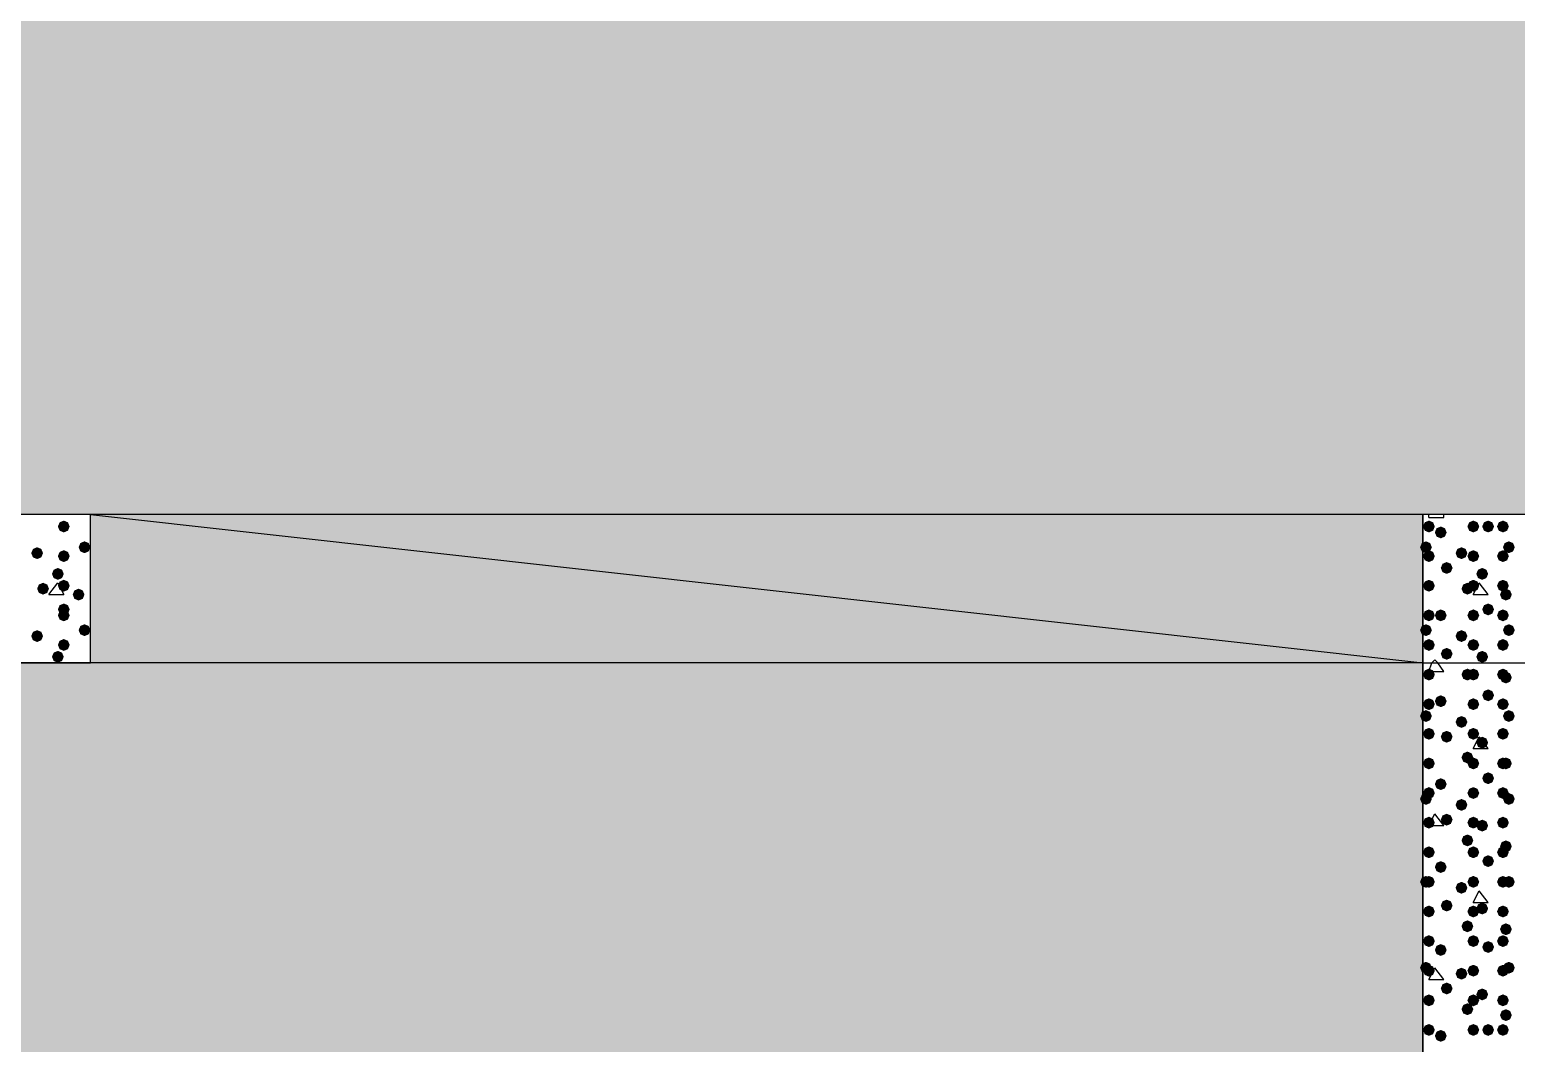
# Model space of a CAD drawing. Header units: millimetres. Extents: x 0 to 420, y 0 to 297.
# Drawn here: x 173.93 to 195.18, y 214.91 to 229.39 of the extents above; entities that cross this region are included whole.
import ezdxf

# ---------------------------------------------------------------- set-up
doc = ezdxf.new("R2010")
doc.units = ezdxf.units.MM
doc.layers.get('0').update_dxf_attribs({"linetype": 'CONTINUOUS'})

msp = doc.modelspace()

# ---------------------------------------------------------------- hatches: boundary and pattern name
at = {"true_color": 0x000008}
h = msp.add_hatch(color=0, dxfattribs=at)
h.paths.add_polyline_path([(378.544667, 241.511667), (32.469667, 241.511667), (378.544667, 222.461667)], flags=0)
h.paths.add_polyline_path([(32.469667, 241.511667), (378.544667, 222.461667), (32.469667, 222.461667)], flags=0)
at = {"true_color": 0x000007}
for points in [[(174.498, 222.292333), (174.473129, 222.232537), (174.413333, 222.207667), (174.353538, 222.232537), (174.328667, 222.292333), (174.353537, 222.352129), (174.413333, 222.377), (174.473129, 222.352129)], [(174.498, 222.292333), (174.473129, 222.232537), (174.413333, 222.207667), (174.353538, 222.232537), (174.328667, 222.292333), (174.353537, 222.352129), (174.413333, 222.377), (174.473129, 222.352129)], [(194.013667, 222.292333), (193.988796, 222.232537), (193.929, 222.207667), (193.869204, 222.232537), (193.844333, 222.292333), (193.869204, 222.352129), (193.929, 222.377), (193.988796, 222.352129)], [(194.183, 222.207667), (194.158129, 222.147871), (194.098333, 222.123), (194.038538, 222.147871), (194.013667, 222.207667), (194.038537, 222.267462), (194.098333, 222.292333), (194.158129, 222.267463)], [(194.648667, 222.292333), (194.623796, 222.232537), (194.564, 222.207667), (194.504204, 222.232537), (194.479333, 222.292333), (194.504204, 222.352129), (194.564, 222.377), (194.623796, 222.352129)], [(194.860333, 222.292333), (194.835462, 222.232537), (194.775667, 222.207667), (194.715871, 222.232537), (194.691, 222.292333), (194.715871, 222.352129), (194.775667, 222.377), (194.835462, 222.352129)], [(195.072, 222.292333), (195.047129, 222.232537), (194.987333, 222.207667), (194.927538, 222.232537), (194.902667, 222.292333), (194.927537, 222.352129), (194.987333, 222.377), (195.047129, 222.352129)], [(174.794333, 221.996), (174.769463, 221.936204), (174.709667, 221.911333), (174.649871, 221.936204), (174.625, 221.996), (174.649871, 222.055796), (174.709667, 222.080667), (174.769462, 222.055796)], [(193.971333, 221.996), (193.946463, 221.936204), (193.886667, 221.911333), (193.826871, 221.936204), (193.802, 221.996), (193.826871, 222.055796), (193.886667, 222.080667), (193.946462, 222.055796)], [(195.156667, 221.996), (195.131796, 221.936204), (195.072, 221.911333), (195.012204, 221.936204), (194.987333, 221.996), (195.012204, 222.055796), (195.072, 222.080667), (195.131796, 222.055796)], [(174.117, 221.911333), (174.092129, 221.851537), (174.032333, 221.826667), (173.972537, 221.851537), (173.947667, 221.911333), (173.972537, 221.971129), (174.032333, 221.996), (174.092129, 221.971129)], [(174.498, 221.869), (174.473129, 221.809204), (174.413333, 221.784333), (174.353538, 221.809204), (174.328667, 221.869), (174.353537, 221.928796), (174.413333, 221.953667), (174.473129, 221.928796)], [(194.013667, 221.869), (193.988796, 221.809204), (193.929, 221.784333), (193.869204, 221.809204), (193.844333, 221.869), (193.869204, 221.928796), (193.929, 221.953667), (193.988796, 221.928796)], [(194.479333, 221.911333), (194.454463, 221.851537), (194.394667, 221.826667), (194.334871, 221.851537), (194.31, 221.911333), (194.334871, 221.971129), (194.394667, 221.996), (194.454462, 221.971129)], [(194.648667, 221.869), (194.623796, 221.809204), (194.564, 221.784333), (194.504204, 221.809204), (194.479333, 221.869), (194.504204, 221.928796), (194.564, 221.953667), (194.623796, 221.928796)], [(195.072, 221.869), (195.047129, 221.809204), (194.987333, 221.784333), (194.927538, 221.809204), (194.902667, 221.869), (194.927537, 221.928796), (194.987333, 221.953667), (195.047129, 221.928796)], [(174.413333, 221.615), (174.388463, 221.555204), (174.328667, 221.530333), (174.268871, 221.555204), (174.244, 221.615), (174.268871, 221.674796), (174.328667, 221.699667), (174.388462, 221.674796)], [(194.267667, 221.699667), (194.242796, 221.639871), (194.183, 221.615), (194.123204, 221.639871), (194.098333, 221.699667), (194.123204, 221.759462), (194.183, 221.784333), (194.242796, 221.759463)], [(194.775667, 221.615), (194.750796, 221.555204), (194.691, 221.530333), (194.631204, 221.555204), (194.606333, 221.615), (194.631204, 221.674796), (194.691, 221.699667), (194.750796, 221.674796)], [(174.201667, 221.403333), (174.176796, 221.343537), (174.117, 221.318667), (174.057204, 221.343537), (174.032333, 221.403333), (174.057204, 221.463129), (174.117, 221.488), (174.176796, 221.463129)], [(174.498, 221.445667), (174.473129, 221.385871), (174.413333, 221.361), (174.353538, 221.385871), (174.328667, 221.445667), (174.353537, 221.505462), (174.413333, 221.530333), (174.473129, 221.505463)], [(194.013667, 221.445667), (193.988796, 221.385871), (193.929, 221.361), (193.869204, 221.385871), (193.844333, 221.445667), (193.869204, 221.505462), (193.929, 221.530333), (193.988796, 221.505463)], [(194.564, 221.403333), (194.539129, 221.343537), (194.479333, 221.318667), (194.419537, 221.343537), (194.394667, 221.403333), (194.419537, 221.463129), (194.479333, 221.488), (194.539129, 221.463129)], [(194.648667, 221.445667), (194.623796, 221.385871), (194.564, 221.361), (194.504204, 221.385871), (194.479333, 221.445667), (194.504204, 221.505462), (194.564, 221.530333), (194.623796, 221.505463)], [(195.072, 221.445667), (195.047129, 221.385871), (194.987333, 221.361), (194.927538, 221.385871), (194.902667, 221.445667), (194.927537, 221.505462), (194.987333, 221.530333), (195.047129, 221.505463)], [(174.709667, 221.318667), (174.684796, 221.258871), (174.625, 221.234), (174.565204, 221.258871), (174.540333, 221.318667), (174.565204, 221.378462), (174.625, 221.403333), (174.684796, 221.378463)], [(195.114333, 221.318667), (195.089463, 221.258871), (195.029667, 221.234), (194.969871, 221.258871), (194.945, 221.318667), (194.969871, 221.378462), (195.029667, 221.403333), (195.089462, 221.378463)], [(174.498, 221.107), (174.473129, 221.047204), (174.413333, 221.022333), (174.353538, 221.047204), (174.328667, 221.107), (174.353537, 221.166796), (174.413333, 221.191667), (174.473129, 221.166796)], [(174.498, 221.022333), (174.473129, 220.962537), (174.413333, 220.937667), (174.353538, 220.962537), (174.328667, 221.022333), (174.353537, 221.082129), (174.413333, 221.107), (174.473129, 221.082129)], [(194.013667, 221.022333), (193.988796, 220.962537), (193.929, 220.937667), (193.869204, 220.962537), (193.844333, 221.022333), (193.869204, 221.082129), (193.929, 221.107), (193.988796, 221.082129)], [(194.183, 221.022333), (194.158129, 220.962537), (194.098333, 220.937667), (194.038538, 220.962537), (194.013667, 221.022333), (194.038537, 221.082129), (194.098333, 221.107), (194.158129, 221.082129)], [(194.648667, 221.022333), (194.623796, 220.962537), (194.564, 220.937667), (194.504204, 220.962537), (194.479333, 221.022333), (194.504204, 221.082129), (194.564, 221.107), (194.623796, 221.082129)], [(194.860333, 221.107), (194.835462, 221.047204), (194.775667, 221.022333), (194.715871, 221.047204), (194.691, 221.107), (194.715871, 221.166796), (194.775667, 221.191667), (194.835462, 221.166796)], [(195.072, 221.022333), (195.047129, 220.962537), (194.987333, 220.937667), (194.927538, 220.962537), (194.902667, 221.022333), (194.927537, 221.082129), (194.987333, 221.107), (195.047129, 221.082129)], [(174.117, 220.726), (174.092129, 220.666204), (174.032333, 220.641333), (173.972537, 220.666204), (173.947667, 220.726), (173.972537, 220.785796), (174.032333, 220.810667), (174.092129, 220.785796)], [(174.794333, 220.810667), (174.769463, 220.750871), (174.709667, 220.726), (174.649871, 220.750871), (174.625, 220.810667), (174.649871, 220.870462), (174.709667, 220.895333), (174.769462, 220.870463)], [(193.971333, 220.810667), (193.946463, 220.750871), (193.886667, 220.726), (193.826871, 220.750871), (193.802, 220.810667), (193.826871, 220.870462), (193.886667, 220.895333), (193.946462, 220.870463)], [(194.479333, 220.726), (194.454463, 220.666204), (194.394667, 220.641333), (194.334871, 220.666204), (194.31, 220.726), (194.334871, 220.785796), (194.394667, 220.810667), (194.454462, 220.785796)], [(195.156667, 220.810667), (195.131796, 220.750871), (195.072, 220.726), (195.012204, 220.750871), (194.987333, 220.810667), (195.012204, 220.870462), (195.072, 220.895333), (195.131796, 220.870463)], [(174.498, 220.599), (174.473129, 220.539204), (174.413333, 220.514333), (174.353538, 220.539204), (174.328667, 220.599), (174.353537, 220.658796), (174.413333, 220.683667), (174.473129, 220.658796)], [(194.013667, 220.599), (193.988796, 220.539204), (193.929, 220.514333), (193.869204, 220.539204), (193.844333, 220.599), (193.869204, 220.658796), (193.929, 220.683667), (193.988796, 220.658796)], [(194.648667, 220.599), (194.623796, 220.539204), (194.564, 220.514333), (194.504204, 220.539204), (194.479333, 220.599), (194.504204, 220.658796), (194.564, 220.683667), (194.623796, 220.658796)], [(195.072, 220.599), (195.047129, 220.539204), (194.987333, 220.514333), (194.927538, 220.539204), (194.902667, 220.599), (194.927537, 220.658796), (194.987333, 220.683667), (195.047129, 220.658796)], [(174.413333, 220.429667), (174.388463, 220.369871), (174.328667, 220.345), (174.268871, 220.369871), (174.244, 220.429667), (174.268871, 220.489462), (174.328667, 220.514333), (174.388462, 220.489463)], [(194.267667, 220.472), (194.242796, 220.412204), (194.183, 220.387333), (194.123204, 220.412204), (194.098333, 220.472), (194.123204, 220.531796), (194.183, 220.556667), (194.242796, 220.531796)], [(194.775667, 220.429667), (194.750796, 220.369871), (194.691, 220.345), (194.631204, 220.369871), (194.606333, 220.429667), (194.631204, 220.489462), (194.691, 220.514333), (194.750796, 220.489463)]]:
    msp.add_hatch(color=0, dxfattribs=at).paths.add_polyline_path(points, flags=0)
at = {"true_color": 0x000008}
h = msp.add_hatch(color=0, dxfattribs=at)
h.paths.add_polyline_path([(193.844333, 222.461667), (174.794333, 222.461667), (193.844333, 220.345)], flags=0)
h.paths.add_polyline_path([(174.794333, 222.461667), (193.844333, 220.345), (174.794333, 220.345)], flags=0)
h = msp.add_hatch(color=0, dxfattribs=at)
h.paths.add_polyline_path([(193.844333, 220.345), (32.469667, 220.345), (193.844333, 201.252667)], flags=0)
h.paths.add_polyline_path([(32.469667, 220.345), (193.844333, 201.252667), (32.469667, 201.252667)], flags=0)
for points in [[(194.013667, 220.175667), (193.988796, 220.115871), (193.929, 220.091), (193.869204, 220.115871), (193.844333, 220.175667), (193.869204, 220.235462), (193.929, 220.260333), (193.988796, 220.235463)], [(194.564, 220.175667), (194.539129, 220.115871), (194.479333, 220.091), (194.419537, 220.115871), (194.394667, 220.175667), (194.419537, 220.235462), (194.479333, 220.260333), (194.539129, 220.235463)], [(194.648667, 220.175667), (194.623796, 220.115871), (194.564, 220.091), (194.504204, 220.115871), (194.479333, 220.175667), (194.504204, 220.235462), (194.564, 220.260333), (194.623796, 220.235463)], [(195.072, 220.175667), (195.047129, 220.115871), (194.987333, 220.091), (194.927538, 220.115871), (194.902667, 220.175667), (194.927537, 220.235462), (194.987333, 220.260333), (195.047129, 220.235463)], [(195.114333, 220.133333), (195.089463, 220.073537), (195.029667, 220.048667), (194.969871, 220.073537), (194.945, 220.133333), (194.969871, 220.193129), (195.029667, 220.218), (195.089462, 220.193129)], [(194.860333, 219.879333), (194.835462, 219.819538), (194.775667, 219.794667), (194.715871, 219.819538), (194.691, 219.879333), (194.715871, 219.939129), (194.775667, 219.964), (194.835462, 219.939129)], [(194.013667, 219.752333), (193.988796, 219.692537), (193.929, 219.667667), (193.869204, 219.692537), (193.844333, 219.752333), (193.869204, 219.812129), (193.929, 219.837), (193.988796, 219.812129)], [(194.183, 219.794667), (194.158129, 219.734871), (194.098333, 219.71), (194.038538, 219.734871), (194.013667, 219.794667), (194.038537, 219.854462), (194.098333, 219.879333), (194.158129, 219.854463)], [(194.648667, 219.752333), (194.623796, 219.692537), (194.564, 219.667667), (194.504204, 219.692537), (194.479333, 219.752333), (194.504204, 219.812129), (194.564, 219.837), (194.623796, 219.812129)], [(195.072, 219.752333), (195.047129, 219.692537), (194.987333, 219.667667), (194.927538, 219.692537), (194.902667, 219.752333), (194.927537, 219.812129), (194.987333, 219.837), (195.047129, 219.812129)], [(193.971333, 219.583), (193.946463, 219.523204), (193.886667, 219.498333), (193.826871, 219.523204), (193.802, 219.583), (193.826871, 219.642796), (193.886667, 219.667667), (193.946462, 219.642796)], [(194.479333, 219.498333), (194.454463, 219.438538), (194.394667, 219.413667), (194.334871, 219.438538), (194.31, 219.498333), (194.334871, 219.558129), (194.394667, 219.583), (194.454462, 219.558129)], [(195.156667, 219.583), (195.131796, 219.523204), (195.072, 219.498333), (195.012204, 219.523204), (194.987333, 219.583), (195.012204, 219.642796), (195.072, 219.667667), (195.131796, 219.642796)], [(194.013667, 219.329), (193.988796, 219.269204), (193.929, 219.244333), (193.869204, 219.269204), (193.844333, 219.329), (193.869204, 219.388796), (193.929, 219.413667), (193.988796, 219.388796)], [(194.267667, 219.286667), (194.242796, 219.226871), (194.183, 219.202), (194.123204, 219.226871), (194.098333, 219.286667), (194.123204, 219.346462), (194.183, 219.371333), (194.242796, 219.346463)], [(194.648667, 219.329), (194.623796, 219.269204), (194.564, 219.244333), (194.504204, 219.269204), (194.479333, 219.329), (194.504204, 219.388796), (194.564, 219.413667), (194.623796, 219.388796)], [(195.072, 219.329), (195.047129, 219.269204), (194.987333, 219.244333), (194.927538, 219.269204), (194.902667, 219.329), (194.927537, 219.388796), (194.987333, 219.413667), (195.047129, 219.388796)], [(194.775667, 219.202), (194.750796, 219.142204), (194.691, 219.117333), (194.631204, 219.142204), (194.606333, 219.202), (194.631204, 219.261796), (194.691, 219.286667), (194.750796, 219.261796)], [(194.013667, 218.905667), (193.988796, 218.845871), (193.929, 218.821), (193.869204, 218.845871), (193.844333, 218.905667), (193.869204, 218.965462), (193.929, 218.990333), (193.988796, 218.965463)], [(194.564, 218.990333), (194.539129, 218.930537), (194.479333, 218.905667), (194.419537, 218.930537), (194.394667, 218.990333), (194.419537, 219.050129), (194.479333, 219.075), (194.539129, 219.050129)], [(194.648667, 218.905667), (194.623796, 218.845871), (194.564, 218.821), (194.504204, 218.845871), (194.479333, 218.905667), (194.504204, 218.965462), (194.564, 218.990333), (194.623796, 218.965463)], [(195.072, 218.905667), (195.047129, 218.845871), (194.987333, 218.821), (194.927538, 218.845871), (194.902667, 218.905667), (194.927537, 218.965462), (194.987333, 218.990333), (195.047129, 218.965463)], [(195.114333, 218.905667), (195.089463, 218.845871), (195.029667, 218.821), (194.969871, 218.845871), (194.945, 218.905667), (194.969871, 218.965462), (195.029667, 218.990333), (195.089462, 218.965463)], [(194.183, 218.609333), (194.158129, 218.549537), (194.098333, 218.524667), (194.038538, 218.549537), (194.013667, 218.609333), (194.038537, 218.669129), (194.098333, 218.694), (194.158129, 218.669129)], [(194.860333, 218.694), (194.835462, 218.634204), (194.775667, 218.609333), (194.715871, 218.634204), (194.691, 218.694), (194.715871, 218.753796), (194.775667, 218.778667), (194.835462, 218.753796)], [(193.971333, 218.397667), (193.946463, 218.337871), (193.886667, 218.313), (193.826871, 218.337871), (193.802, 218.397667), (193.826871, 218.457462), (193.886667, 218.482333), (193.946462, 218.457463)], [(194.013667, 218.482333), (193.988796, 218.422537), (193.929, 218.397667), (193.869204, 218.422537), (193.844333, 218.482333), (193.869204, 218.542129), (193.929, 218.567), (193.988796, 218.542129)], [(194.648667, 218.482333), (194.623796, 218.422537), (194.564, 218.397667), (194.504204, 218.422537), (194.479333, 218.482333), (194.504204, 218.542129), (194.564, 218.567), (194.623796, 218.542129)], [(195.072, 218.482333), (195.047129, 218.422537), (194.987333, 218.397667), (194.927538, 218.422537), (194.902667, 218.482333), (194.927537, 218.542129), (194.987333, 218.567), (195.047129, 218.542129)], [(195.156667, 218.397667), (195.131796, 218.337871), (195.072, 218.313), (195.012204, 218.337871), (194.987333, 218.397667), (195.012204, 218.457462), (195.072, 218.482333), (195.131796, 218.457463)], [(194.479333, 218.313), (194.454463, 218.253204), (194.394667, 218.228333), (194.334871, 218.253204), (194.31, 218.313), (194.334871, 218.372796), (194.394667, 218.397667), (194.454462, 218.372796)], [(194.013667, 218.059), (193.988796, 217.999204), (193.929, 217.974333), (193.869204, 217.999204), (193.844333, 218.059), (193.869204, 218.118796), (193.929, 218.143667), (193.988796, 218.118796)], [(194.267667, 218.101333), (194.242796, 218.041537), (194.183, 218.016667), (194.123204, 218.041537), (194.098333, 218.101333), (194.123204, 218.161129), (194.183, 218.186), (194.242796, 218.161129)], [(194.648667, 218.059), (194.623796, 217.999204), (194.564, 217.974333), (194.504204, 217.999204), (194.479333, 218.059), (194.504204, 218.118796), (194.564, 218.143667), (194.623796, 218.118796)], [(194.775667, 218.016667), (194.750796, 217.956871), (194.691, 217.932), (194.631204, 217.956871), (194.606333, 218.016667), (194.631204, 218.076462), (194.691, 218.101333), (194.750796, 218.076463)], [(195.072, 218.059), (195.047129, 217.999204), (194.987333, 217.974333), (194.927538, 217.999204), (194.902667, 218.059), (194.927537, 218.118796), (194.987333, 218.143667), (195.047129, 218.118796)], [(194.564, 217.805), (194.539129, 217.745204), (194.479333, 217.720333), (194.419537, 217.745204), (194.394667, 217.805), (194.419537, 217.864796), (194.479333, 217.889667), (194.539129, 217.864796)], [(194.013667, 217.635667), (193.988796, 217.575871), (193.929, 217.551), (193.869204, 217.575871), (193.844333, 217.635667), (193.869204, 217.695462), (193.929, 217.720333), (193.988796, 217.695463)], [(194.648667, 217.635667), (194.623796, 217.575871), (194.564, 217.551), (194.504204, 217.575871), (194.479333, 217.635667), (194.504204, 217.695462), (194.564, 217.720333), (194.623796, 217.695463)], [(195.072, 217.635667), (195.047129, 217.575871), (194.987333, 217.551), (194.927538, 217.575871), (194.902667, 217.635667), (194.927537, 217.695462), (194.987333, 217.720333), (195.047129, 217.695463)], [(195.114333, 217.720333), (195.089463, 217.660537), (195.029667, 217.635667), (194.969871, 217.660537), (194.945, 217.720333), (194.969871, 217.780129), (195.029667, 217.805), (195.089462, 217.780129)], [(194.183, 217.424), (194.158129, 217.364204), (194.098333, 217.339333), (194.038538, 217.364204), (194.013667, 217.424), (194.038537, 217.483796), (194.098333, 217.508667), (194.158129, 217.483796)], [(194.860333, 217.508667), (194.835462, 217.448871), (194.775667, 217.424), (194.715871, 217.448871), (194.691, 217.508667), (194.715871, 217.568462), (194.775667, 217.593333), (194.835462, 217.568463)], [(193.971333, 217.212333), (193.946463, 217.152537), (193.886667, 217.127667), (193.826871, 217.152537), (193.802, 217.212333), (193.826871, 217.272129), (193.886667, 217.297), (193.946462, 217.272129)], [(194.013667, 217.212333), (193.988796, 217.152537), (193.929, 217.127667), (193.869204, 217.152537), (193.844333, 217.212333), (193.869204, 217.272129), (193.929, 217.297), (193.988796, 217.272129)], [(194.479333, 217.127667), (194.454463, 217.067871), (194.394667, 217.043), (194.334871, 217.067871), (194.31, 217.127667), (194.334871, 217.187462), (194.394667, 217.212333), (194.454462, 217.187463)], [(194.648667, 217.212333), (194.623796, 217.152537), (194.564, 217.127667), (194.504204, 217.152537), (194.479333, 217.212333), (194.504204, 217.272129), (194.564, 217.297), (194.623796, 217.272129)], [(195.072, 217.212333), (195.047129, 217.152537), (194.987333, 217.127667), (194.927538, 217.152537), (194.902667, 217.212333), (194.927537, 217.272129), (194.987333, 217.297), (195.047129, 217.272129)], [(195.156667, 217.212333), (195.131796, 217.152537), (195.072, 217.127667), (195.012204, 217.152537), (194.987333, 217.212333), (195.012204, 217.272129), (195.072, 217.297), (195.131796, 217.272129)], [(194.013667, 216.789), (193.988796, 216.729204), (193.929, 216.704333), (193.869204, 216.729204), (193.844333, 216.789), (193.869204, 216.848796), (193.929, 216.873667), (193.988796, 216.848796)], [(194.267667, 216.873667), (194.242796, 216.813871), (194.183, 216.789), (194.123204, 216.813871), (194.098333, 216.873667), (194.123204, 216.933462), (194.183, 216.958333), (194.242796, 216.933463)], [(194.648667, 216.789), (194.623796, 216.729204), (194.564, 216.704333), (194.504204, 216.729204), (194.479333, 216.789), (194.504204, 216.848796), (194.564, 216.873667), (194.623796, 216.848796)], [(194.775667, 216.831333), (194.750796, 216.771537), (194.691, 216.746667), (194.631204, 216.771537), (194.606333, 216.831333), (194.631204, 216.891129), (194.691, 216.916), (194.750796, 216.891129)], [(195.072, 216.789), (195.047129, 216.729204), (194.987333, 216.704333), (194.927538, 216.729204), (194.902667, 216.789), (194.927537, 216.848796), (194.987333, 216.873667), (195.047129, 216.848796)], [(194.564, 216.577333), (194.539129, 216.517537), (194.479333, 216.492667), (194.419537, 216.517537), (194.394667, 216.577333), (194.419537, 216.637129), (194.479333, 216.662), (194.539129, 216.637129)], [(195.114333, 216.535), (195.089463, 216.475204), (195.029667, 216.450333), (194.969871, 216.475204), (194.945, 216.535), (194.969871, 216.594796), (195.029667, 216.619667), (195.089462, 216.594796)], [(194.013667, 216.365667), (193.988796, 216.305871), (193.929, 216.281), (193.869204, 216.305871), (193.844333, 216.365667), (193.869204, 216.425462), (193.929, 216.450333), (193.988796, 216.425463)], [(194.648667, 216.365667), (194.623796, 216.305871), (194.564, 216.281), (194.504204, 216.305871), (194.479333, 216.365667), (194.504204, 216.425462), (194.564, 216.450333), (194.623796, 216.425463)], [(194.860333, 216.281), (194.835462, 216.221204), (194.775667, 216.196333), (194.715871, 216.221204), (194.691, 216.281), (194.715871, 216.340796), (194.775667, 216.365667), (194.835462, 216.340796)], [(195.072, 216.365667), (195.047129, 216.305871), (194.987333, 216.281), (194.927538, 216.305871), (194.902667, 216.365667), (194.927537, 216.425462), (194.987333, 216.450333), (195.047129, 216.425463)], [(194.183, 216.238667), (194.158129, 216.178871), (194.098333, 216.154), (194.038538, 216.178871), (194.013667, 216.238667), (194.038537, 216.298462), (194.098333, 216.323333), (194.158129, 216.298463)], [(193.971333, 215.984667), (193.946463, 215.924871), (193.886667, 215.9), (193.826871, 215.924871), (193.802, 215.984667), (193.826871, 216.044462), (193.886667, 216.069333), (193.946462, 216.044463)], [(194.013667, 215.942333), (193.988796, 215.882537), (193.929, 215.857667), (193.869204, 215.882537), (193.844333, 215.942333), (193.869204, 216.002129), (193.929, 216.027), (193.988796, 216.002129)], [(194.479333, 215.9), (194.454463, 215.840204), (194.394667, 215.815333), (194.334871, 215.840204), (194.31, 215.9), (194.334871, 215.959796), (194.394667, 215.984667), (194.454462, 215.959796)], [(194.648667, 215.942333), (194.623796, 215.882537), (194.564, 215.857667), (194.504204, 215.882537), (194.479333, 215.942333), (194.504204, 216.002129), (194.564, 216.027), (194.623796, 216.002129)], [(195.072, 215.942333), (195.047129, 215.882537), (194.987333, 215.857667), (194.927538, 215.882537), (194.902667, 215.942333), (194.927537, 216.002129), (194.987333, 216.027), (195.047129, 216.002129)], [(195.156667, 215.984667), (195.131796, 215.924871), (195.072, 215.9), (195.012204, 215.924871), (194.987333, 215.984667), (195.012204, 216.044462), (195.072, 216.069333), (195.131796, 216.044463)], [(194.267667, 215.688333), (194.242796, 215.628537), (194.183, 215.603667), (194.123204, 215.628537), (194.098333, 215.688333), (194.123204, 215.748129), (194.183, 215.773), (194.242796, 215.748129)], [(194.013667, 215.519), (193.988796, 215.459204), (193.929, 215.434333), (193.869204, 215.459204), (193.844333, 215.519), (193.869204, 215.578796), (193.929, 215.603667), (193.988796, 215.578796)], [(194.648667, 215.519), (194.623796, 215.459204), (194.564, 215.434333), (194.504204, 215.459204), (194.479333, 215.519), (194.504204, 215.578796), (194.564, 215.603667), (194.623796, 215.578796)], [(194.775667, 215.603667), (194.750796, 215.543871), (194.691, 215.519), (194.631204, 215.543871), (194.606333, 215.603667), (194.631204, 215.663462), (194.691, 215.688333), (194.750796, 215.663463)], [(195.072, 215.519), (195.047129, 215.459204), (194.987333, 215.434333), (194.927538, 215.459204), (194.902667, 215.519), (194.927537, 215.578796), (194.987333, 215.603667), (195.047129, 215.578796)], [(194.564, 215.392), (194.539129, 215.332204), (194.479333, 215.307333), (194.419537, 215.332204), (194.394667, 215.392), (194.419537, 215.451796), (194.479333, 215.476667), (194.539129, 215.451796)], [(195.114333, 215.307333), (195.089463, 215.247537), (195.029667, 215.222667), (194.969871, 215.247537), (194.945, 215.307333), (194.969871, 215.367129), (195.029667, 215.392), (195.089462, 215.367129)], [(194.013667, 215.095667), (193.988796, 215.035871), (193.929, 215.011), (193.869204, 215.035871), (193.844333, 215.095667), (193.869204, 215.155462), (193.929, 215.180333), (193.988796, 215.155463)], [(194.183, 215.011), (194.158129, 214.951204), (194.098333, 214.926333), (194.038538, 214.951204), (194.013667, 215.011), (194.038537, 215.070796), (194.098333, 215.095667), (194.158129, 215.070796)], [(194.648667, 215.095667), (194.623796, 215.035871), (194.564, 215.011), (194.504204, 215.035871), (194.479333, 215.095667), (194.504204, 215.155462), (194.564, 215.180333), (194.623796, 215.155463)], [(194.860333, 215.095667), (194.835462, 215.035871), (194.775667, 215.011), (194.715871, 215.035871), (194.691, 215.095667), (194.715871, 215.155462), (194.775667, 215.180333), (194.835462, 215.155463)], [(195.072, 215.095667), (195.047129, 215.035871), (194.987333, 215.011), (194.927538, 215.035871), (194.902667, 215.095667), (194.927537, 215.155462), (194.987333, 215.180333), (195.047129, 215.155463)]]:
    msp.add_hatch(color=0, dxfattribs=at).paths.add_polyline_path(points, flags=0)

# ---------------------------------------------------------------- linework, layer by layer
at = {"color": 0, "true_color": 0x000008}
for points in [[(32.469667, 241.511667), (378.544667, 222.461667), (32.469667, 222.461667)], [(193.844333, 222.461667), (174.794333, 222.461667), (193.844333, 220.345)], [(174.794333, 222.461667), (193.844333, 220.345), (174.794333, 220.345)], [(193.844333, 220.345), (32.469667, 220.345), (193.844333, 201.252667)]]:
    msp.add_lwpolyline(points, close=True, dxfattribs=at)
at = {"color": 0, "true_color": 0x000007}
for points in [[(31.369, 201.252667), (31.369, 177.927), (379.603, 177.927), (379.603, 201.252667), (217.17, 201.252667), (217.17, 222.461667), (193.844333, 222.461667), (193.844333, 201.252667)], [(31.369, 201.252667), (31.369, 177.927), (379.603, 177.927), (379.603, 201.252667), (217.17, 201.252667), (217.17, 222.461667), (193.844333, 222.461667), (193.844333, 201.252667)], [(172.677667, 222.461667), (172.677667, 220.345), (174.794333, 220.345), (174.794333, 222.461667)], [(193.844333, 222.461667), (193.844333, 220.345), (195.961, 220.345), (195.961, 222.461667)]]:
    msp.add_lwpolyline(points, close=True, dxfattribs=at)
for points in [[(193.929, 222.419333), (193.929, 222.461667)], [(193.929, 222.419333), (194.140667, 222.419333)], [(194.140667, 222.419333), (194.140667, 222.461667)], [(174.201667, 221.318667), (174.328667, 221.488), (174.413333, 221.318667)], [(194.564, 221.318667), (194.648667, 221.488)], [(194.775667, 221.318667), (194.648667, 221.488)], [(174.201667, 221.318667), (174.413333, 221.318667)], [(194.564, 221.318667), (194.775667, 221.318667)], [(193.971333, 220.345), (194.013667, 220.387333)], [(194.056, 220.345), (194.013667, 220.387333)], [(193.844333, 220.345), (193.844333, 201.252667)]]:
    msp.add_lwpolyline(points, dxfattribs=at)
at = {"color": 0, "true_color": 0x000008}
for points in [[(193.929, 220.218), (193.971333, 220.345)], [(193.929, 220.218), (194.140667, 220.218)], [(194.140667, 220.218), (194.056, 220.345)], [(194.564, 219.117333), (194.648667, 219.286667)], [(194.564, 219.117333), (194.775667, 219.117333)], [(194.775667, 219.117333), (194.648667, 219.286667)], [(193.929, 218.016667), (194.013667, 218.186)], [(194.140667, 218.016667), (194.013667, 218.186)], [(193.929, 218.016667), (194.140667, 218.016667)], [(194.564, 216.916), (194.648667, 217.085333)], [(194.775667, 216.916), (194.648667, 217.085333)], [(194.564, 216.916), (194.775667, 216.916)], [(193.929, 215.815333), (194.013667, 215.984667)], [(194.140667, 215.815333), (194.013667, 215.984667)], [(193.929, 215.815333), (194.140667, 215.815333)]]:
    msp.add_lwpolyline(points, dxfattribs=at)

doc.saveas('drawing.dxf')
